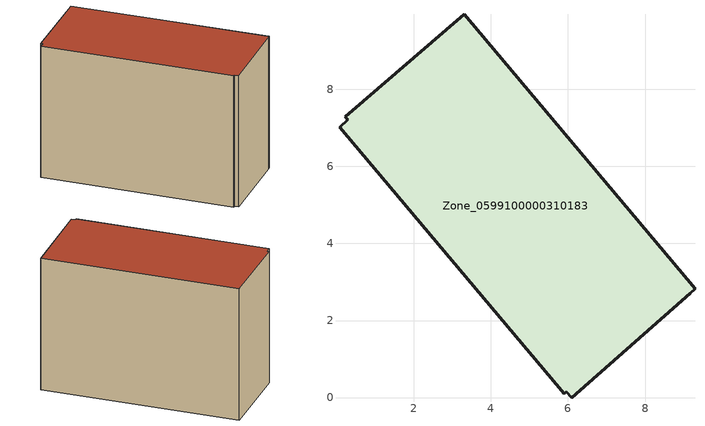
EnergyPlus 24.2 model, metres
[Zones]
Zone_0599100000310183
 floor ground (C_G): 5.9,0.1 0.07,7.02 0.28,7.21 0.21,7.29 3.3,9.95 9.3,2.82 9.17,2.71 6.1,0 5.96,0.15 z0
 wall outside (C_F): 9.3,2.82 3.3,9.95 0.21,7.29 0.28,7.21 0.07,7.02 5.9,0.1 5.96,0.15 6.1,0 9.17,2.71 9.3,2.82 z0:6.41
 roof outside (C_R): 0.07,7.02 5.9,0.1 5.96,0.15 6.1,0 9.17,2.71 9.3,2.82 3.3,9.95 0.21,7.29 0.28,7.21 z6.41
[BUILDING]
Pand.0599100000310183: North Axis=0; Terrain=City; Loads Convergence Tolerance Value=0.04; Temperature Convergence Tolerance Value=0.4; Solar Distribution=FullExterior; Maximum Number of Warmup Days=25; Minimum Number of Warmup Days=1
[Site:Location]
Rotterdam.The.Hague.AP_ZH_NLD Design_Conditions: Latitude=51.96; Longitude=4.45; Time Zone=1; Elevation=-4.5
[SITE:GROUNDTEMPERATURE:BUILDINGSURFACE]
18, 18, 18, 18, 18, 18, 18, 18, 18, 18, 18, 18
[MATERIAL] Thermal Absorptance=0.9; Solar Absorptance=0.7; Visible Absorptance=0.7
Name | Roughness | Thickness | Conductivity | Density | Specific Heat
G.TI.1946 | MediumSmooth | 0.15 | 1 | 540 | 1210
F.TI.1946 | Rough | 0.3 | 0.857143 | 1920 | 840
R.TI.1946 | MediumRough | 0.2 | 0.1 | 1500 | 1000
[CONSTRUCTION]
C_G: G.TI.1946
C_F: F.TI.1946
C_R: R.TI.1946
[ZONE]
Zone_0599100000310183: Type=1; Multiplier=1; Ceiling Height=Autocalculate; Volume=Autocalculate; Floor Area=autocalculate; Part of Total Floor Area=Yes
[ZONEINFILTRATION:DESIGNFLOWRATE]
Infil_Zone_0599100000310183: Zone or ZoneList or Space or SpaceList=Zone_0599100000310183; Schedule=AlwaysOn; Design Flow Rate Calculation Method=Flow/Area; Flow Rate per Floor Area=0.003; Constant Term Coefficient=1; Temperature Term Coefficient=0; Velocity Term Coefficient=0; Velocity Squared Term Coefficient=0
[HVACTEMPLATE:ZONE:IDEALLOADSAIRSYSTEM]
Zone_0599100000310183: Maximum Heating Supply Air Temperature=50; Minimum Cooling Supply Air Temperature=13; Maximum Heating Supply Air Humidity Ratio=0.0156; Minimum Cooling Supply Air Humidity Ratio=0.0077; Heating Limit=NoLimit; Cooling Limit=NoLimit; Dehumidification Control Type=ConstantSensibleHeatRatio; Cooling Sensible Heat Ratio=0.7; Dehumidification Setpoint=60; Humidification Control Type=None; Humidification Setpoint=30; Outdoor Air Method=None; Outdoor Air Flow Rate per Person=0.00944; Outdoor Air Flow Rate per Zone Floor Area=0; Outdoor Air Flow Rate per Zone=0; Demand Controlled Ventilation Type=None; Outdoor Air Economizer Type=NoEconomizer; Heat Recovery Type=None; Sensible Heat Recovery Effectiveness=0.7; Latent Heat Recovery Effectiveness=0.65
[ZONECONTROL:THERMOSTAT]
ThermostatControl_Zone_0599100000310183: Zone or ZoneList=Zone_0599100000310183; Control Type Schedule=DualSetpointControlType; Control 1=Thermostat_Zone_0599100000310183; Temperature Difference Between Cutout And Setpoint=0
[THERMOSTATSETPOINT:DUALSETPOINT]
Thermostat_Zone_0599100000310183: Heating Setpoint Temperature Schedule=HeatingSetpoint_Zone_0599100000310183; Cooling Setpoint Temperature Schedule=CoolingSetpoint_Zone_0599100000310183
[SCHEDULE:COMPACT]
HeatingSetpoint_Zone_0599100000310183: Through: 12/31, For: AllDays, Until: 24:00, 21
CoolingSetpoint_Zone_0599100000310183: Through: 12/31, For: AllDays, Until: 24:00, 24
DualSetpointControlType: Through: 12/31, For: AllDays, Until: 24:00, 4
AlwaysOn: Through: 12/31, For: AllDays, Until: 24:00, 1
